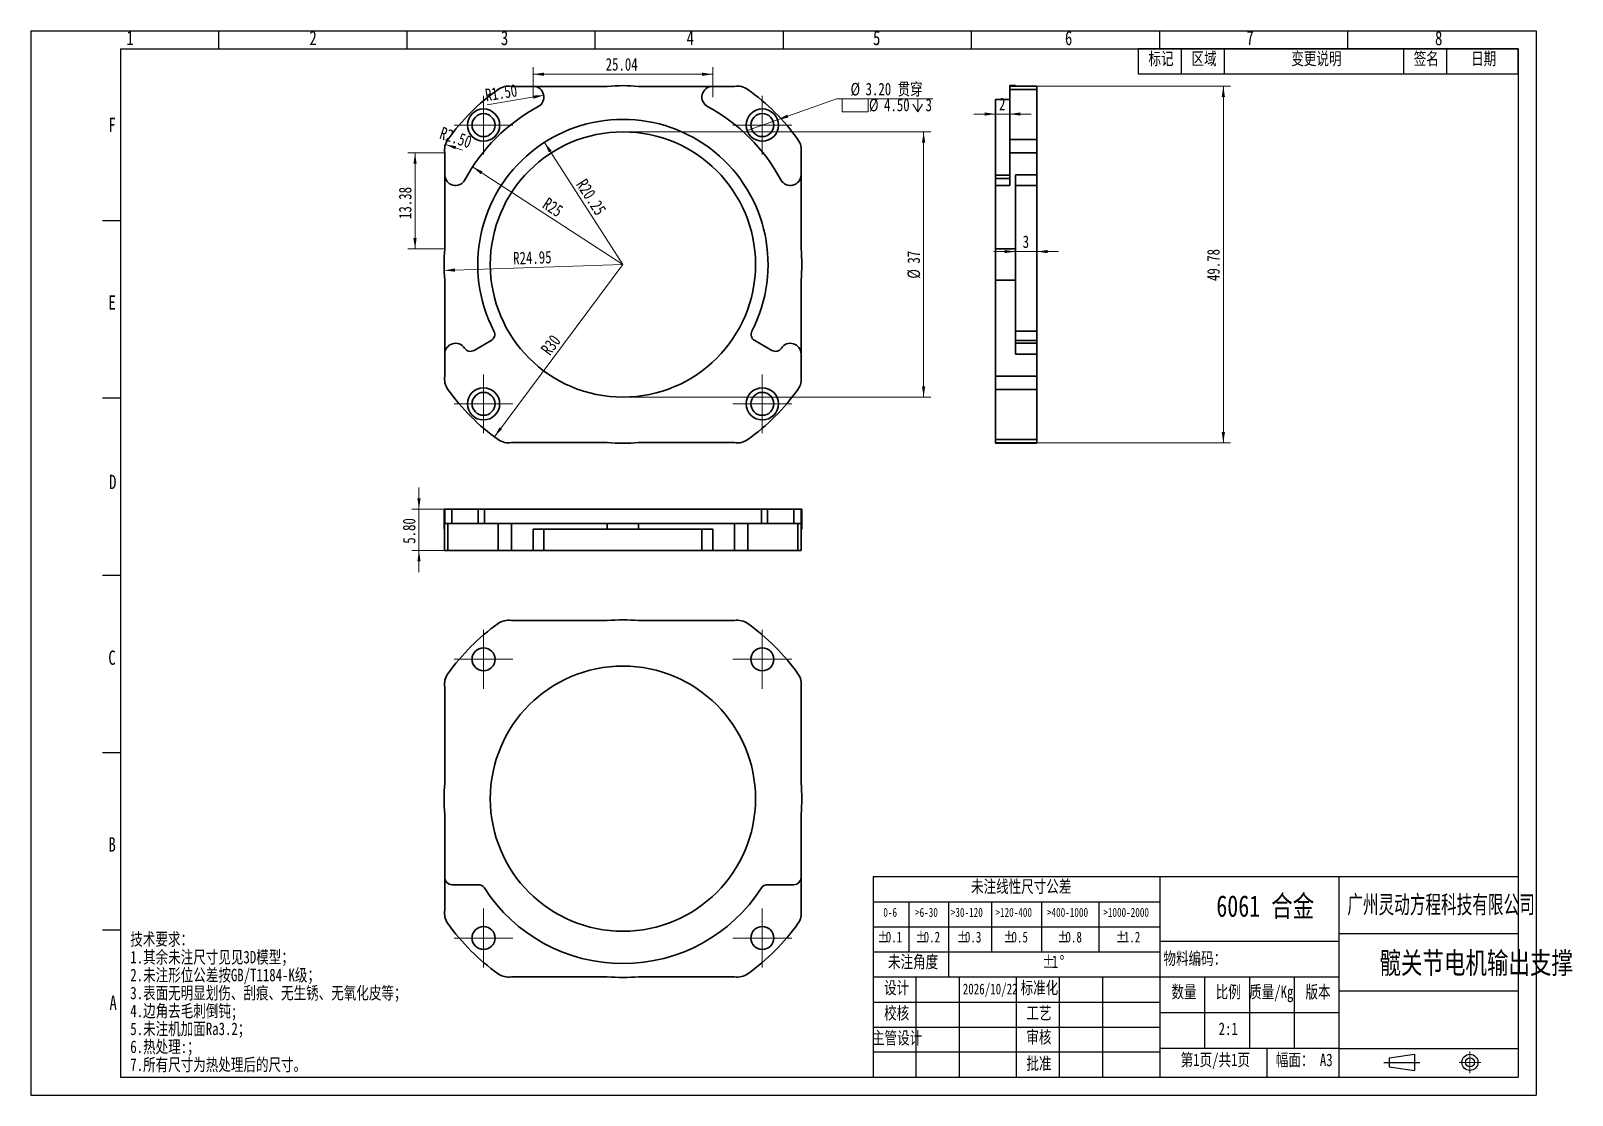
# Model space of a CAD drawing. Header units: millimetres. Extents: x 0 to 430, y 0 to 297.
import ezdxf

# ---------------------------------------------------------------- set-up
doc = ezdxf.new("R2010")
doc.units = ezdxf.units.MM
doc.linetypes.add('SLD-中心线', pattern=[34.29, 30.48, -1.27, 1.27, -1.27])
doc.linetypes.add('SLD-实线', pattern=[0])
for name, color, linetype in [('中心线层', 1, 'SLD-中心线'), ('尺寸线层', 83, 'SLD-实线'), ('文本', 7, 'SLD-实线')]:
    doc.layers.add(name, color=color, linetype=linetype)
doc.layers.add('粗实线层', color=7, linetype='SLD-实线', lineweight=35)
doc.styles.add('SLDTEXTSTYLE0', font='长仿宋体', dxfattribs={"bigfont": 'bigfont'})
doc.styles.add('SLDTEXTSTYLE1', font='长仿宋体')
doc.styles.add('SLDTEXTSTYLE2', font='长仿宋体', dxfattribs={"width": 0.871842, "bigfont": 'bigfont'})
doc.styles.add('SLDTEXTSTYLE3', font='长仿宋体')
doc.dimstyles.new('SLDDIMSTYLE0', dxfattribs={"dimtxt": 3.5, "dimasz": 3, "dimexe": 0, "dimexo": 0.0625, "dimgap": 0.875, "dimtad": 2, "dimlfac": 0.5, "dimrnd": 1e-09, "dimzin": 12, "dimdsep": 46, "dimtxsty": 'SLDTEXTSTYLE3', "dimsah": 1, "dimcen": 0, "dimadec": 0, "dimazin": 3, "dimtfac": 1, "dimtofl": 0, "dimtmove": 0, "dimatfit": 3, "dimfxl": 0, "dimfrac": 2, "dimtolj": 1, "dimtzin": 12, "dimarcsym": 0})
doc.dimstyles.new('SLDDIMSTYLE1', dxfattribs={"dimtxt": 3.5, "dimasz": 3, "dimexe": 0, "dimexo": 0.0625, "dimgap": 0.875, "dimtad": 2, "dimlfac": 0.5, "dimrnd": 1e-09, "dimzin": 4, "dimdsep": 46, "dimtxsty": 'SLDTEXTSTYLE3', "dimsah": 1, "dimcen": 0, "dimadec": 0, "dimazin": 1, "dimtfac": 1, "dimtofl": 0, "dimtmove": 0, "dimatfit": 3, "dimfxl": 0, "dimfrac": 2, "dimtolj": 1, "dimtzin": 12, "dimarcsym": 0})
doc.dimstyles.new('SLDDIMSTYLE2', dxfattribs={"dimtxt": 3.5, "dimasz": 3, "dimexe": 0, "dimexo": 0.0625, "dimgap": 0.875, "dimtad": 2, "dimlfac": 0.5, "dimrnd": 1e-09, "dimzin": 12, "dimdsep": 46, "dimtxsty": 'SLDTEXTSTYLE3', "dimsah": 1, "dimcen": 0.09, "dimadec": 0, "dimazin": 3, "dimtfac": 1, "dimtofl": 0, "dimtmove": 0, "dimatfit": 3, "dimfxl": 0, "dimfrac": 2, "dimtolj": 1, "dimtzin": 12, "dimarcsym": 0})
doc.dimstyles.new('SLDDIMSTYLE3', dxfattribs={"dimtxt": 3.5, "dimasz": 3, "dimexe": 0, "dimexo": 0.0625, "dimgap": 0.875, "dimtad": 0, "dimtih": 1, "dimtoh": 1, "dimlfac": 0.5, "dimrnd": 1e-09, "dimzin": 4, "dimdsep": 46, "dimtxsty": 'SLDTEXTSTYLE3', "dimblk1": 'NONE', "dimsah": 1, "dimcen": 0, "dimadec": 0, "dimazin": 1, "dimtfac": 1, "dimtmove": 0, "dimatfit": 3, "dimldrblk": 'NONE', "dimfxl": 0, "dimfrac": 2, "dimtolj": 1, "dimtzin": 12, "dimarcsym": 0})
doc.dimstyles.new('SLDDIMSTYLE4', dxfattribs={"dimtxt": 3.5, "dimasz": 3, "dimexe": 0, "dimexo": 0.0625, "dimgap": 0.875, "dimtad": 2, "dimlfac": 0.5, "dimrnd": 1e-09, "dimzin": 4, "dimdsep": 46, "dimtxsty": 'SLDTEXTSTYLE3', "dimsah": 1, "dimcen": 0, "dimadec": 0, "dimazin": 1, "dimtfac": 1, "dimtofl": 0, "dimtmove": 0, "dimatfit": 3, "dimfxl": 0, "dimfrac": 2, "dimtolj": 1, "dimtzin": 12, "dimarcsym": 0})
doc.dimstyles.new('SLDDIMSTYLE5', dxfattribs={"dimtxt": 3.5, "dimasz": 3, "dimexe": 0, "dimexo": 0.0625, "dimgap": 0.875, "dimtad": 2, "dimlfac": 0.5, "dimrnd": 1e-09, "dimzin": 12, "dimdsep": 46, "dimtxsty": 'SLDTEXTSTYLE3', "dimsah": 1, "dimcen": 0.09, "dimadec": 0, "dimazin": 3, "dimtfac": 1, "dimtmove": 0, "dimatfit": 0, "dimfxl": 0, "dimfrac": 2, "dimtolj": 1, "dimtzin": 12, "dimarcsym": 0})
doc.dimstyles.new('SLDDIMSTYLE6', dxfattribs={"dimtxt": 3.5, "dimasz": 3, "dimexe": 0, "dimexo": 0.0625, "dimgap": 0.875, "dimtad": 2, "dimlfac": 0.5, "dimrnd": 1e-09, "dimzin": 4, "dimdsep": 46, "dimtxsty": 'SLDTEXTSTYLE3', "dimsah": 1, "dimcen": 0.09, "dimadec": 0, "dimazin": 1, "dimtfac": 1, "dimtmove": 0, "dimatfit": 0, "dimfxl": 0, "dimfrac": 2, "dimtolj": 1, "dimtzin": 12, "dimarcsym": 0})

# ---------------------------------------------------------------- blocks, each defined once
blk = doc.blocks.new('SW_TABLEANNOTATION_0')
at = {"color": 0}
for p, q in [((0, 0), (0, -7)), ((0, 0), (12, 0)), ((0, 0), (0, -7)), ((106, 0), (0, 0)), ((12, 0), (12, -7)), ((12, 0), (24, 0)), ((24, 0), (24, -7)), ((24, 0), (74, 0)), ((74, 0), (74, -7)), ((74, 0), (86, 0)), ((86, 0), (86, -7)), ((86, 0), (106, 0)), ((106, 0), (106, -7)), ((106, -7), (106, 0)), ((0, -7), (12, -7)), ((0, -7), (106, -7)), ((12, -7), (24, -7)), ((24, -7), (74, -7)), ((74, -7), (86, -7)), ((86, -7), (106, -7))]:
    blk.add_line(p, q, dxfattribs=at)
at = {"color": 0, "char_height": 3.5, "attachment_point": 1, "style": 'SLDTEXTSTYLE0'}
for s, insert in [('标记', (2.85, -1.01)), ('区域', (14.85, -1.01)), ('变更说明', (42.7, -1.01)), ('签名', (76.85, -1.01)), ('日期', (92.85, -1.01))]:
    blk.add_mtext(s, dxfattribs=dict(at, insert=insert))
blk = doc.blocks.new('SW_TABLEANNOTATION_1')
at = {"color": 0}
for p, q in [((0, 0), (0, -7)), ((0, 0), (5, 0)), ((5, 0), (10, 0)), ((10, 0), (21, 0)), ((21, 0), (33, 0)), ((33, 0), (47, 0)), ((47, 0), (63, 0)), ((63, 0), (80, 0)), ((80, 0), (80, -7)), ((0, -7), (0, -14)), ((0, -7), (5, -7)), ((5, -7), (10, -7)), ((10, -7), (10, -14)), ((10, -7), (21, -7)), ((21, -7), (21, -14)), ((21, -7), (33, -7)), ((33, -7), (33, -14)), ((33, -7), (47, -7)), ((47, -7), (47, -14)), ((47, -7), (63, -7)), ((63, -7), (63, -14)), ((63, -7), (80, -7)), ((80, -7), (80, -14)), ((0, -14), (0, -21)), ((0, -14), (5, -14)), ((5, -14), (10, -14)), ((10, -14), (10, -21)), ((10, -14), (21, -14)), ((21, -14), (21, -21)), ((21, -14), (33, -14)), ((33, -14), (33, -21)), ((33, -14), (47, -14)), ((47, -14), (47, -21)), ((47, -14), (63, -14)), ((63, -14), (63, -21)), ((63, -14), (80, -14)), ((80, -14), (80, -21)), ((0, -21), (0, -28)), ((0, -21), (5, -21)), ((5, -21), (10, -21)), ((10, -21), (21, -21)), ((21, -21), (21, -28)), ((21, -21), (21, -28)), ((21, -21), (33, -21)), ((33, -21), (47, -21)), ((47, -21), (63, -21)), ((63, -21), (80, -21)), ((80, -21), (80, -28)), ((0, -28), (5, -28)), ((5, -28), (10, -28)), ((10, -28), (21, -28)), ((21, -28), (33, -28)), ((33, -28), (47, -28)), ((47, -28), (63, -28)), ((63, -28), (80, -28))]:
    blk.add_line(p, q, dxfattribs=at)
at = {"color": 0, "attachment_point": 1}
for s, insert, char_height, style in [('未注线性尺寸公差', (27.32, -1.01), 3.5, 'SLDTEXTSTYLE0'), ('0-6', (2.85, -8.73), 2.5, 'SLDTEXTSTYLE3'), ('>6-30', (11.69, -8.73), 2.5, 'SLDTEXTSTYLE3'), ('>30-120', (21.68, -8.73), 2.5, 'SLDTEXTSTYLE3'), ('>120-400', (34.12, -8.73), 2.5, 'SLDTEXTSTYLE3'), ('>400-1000', (48.5, -8.73), 2.5, 'SLDTEXTSTYLE3'), ('>1000-2000', (64.22, -8.73), 2.5, 'SLDTEXTSTYLE3'), ('%%p', (1.25, -15.37), 3, 'SLDTEXTSTYLE3'), ('0.1', (3.52, -15.37), 3, 'SLDTEXTSTYLE3'), ('%%p', (11.84, -15.37), 3, 'SLDTEXTSTYLE3'), ('0.2', (14.1, -15.37), 3, 'SLDTEXTSTYLE3'), ('%%p', (23.34, -15.37), 3, 'SLDTEXTSTYLE3'), ('0.3', (25.61, -15.37), 3, 'SLDTEXTSTYLE3'), ('%%p', (36.34, -15.37), 3, 'SLDTEXTSTYLE3'), ('0.5', (38.6, -15.37), 3, 'SLDTEXTSTYLE3'), ('%%p', (51.4, -15.37), 3, 'SLDTEXTSTYLE3'), ('0.8', (53.66, -15.37), 3, 'SLDTEXTSTYLE3'), ('%%p', (67.69, -15.37), 3, 'SLDTEXTSTYLE3'), ('1.2', (69.96, -15.37), 3, 'SLDTEXTSTYLE3'), ('未注角度', (4.16, -22.01), 3.5, 'SLDTEXTSTYLE0'), ('%%p', (47.19, -22.01), 3.5, 'SLDTEXTSTYLE3'), ('1', (49.84, -22.01), 3.5, 'SLDTEXTSTYLE3'), ('%%d', (52.04, -22.01), 3.5, 'SLDTEXTSTYLE3')]:
    blk.add_mtext(s, dxfattribs=dict(at, insert=insert, char_height=char_height, style=style))
blk = doc.blocks.new('_D')
at = {"layer": '尺寸线层', "linetype": 'SLD-实线', "lineweight": 18}
blk.add_line((123.27, 259.03), (165.2, 231.8), dxfattribs=at)
blk.add_solid([(123.27, 259.03), (125.54, 257.02), (126.03, 257.77)], dxfattribs=at)
at = {"layer": '尺寸线层', "linetype": 'SLD-实线', "lineweight": 18, "insert": (144.36, 250.7), "char_height": 3.5, "attachment_point": 1, "rotation": 327.0003, "style": 'SLDTEXTSTYLE3'}
blk.add_mtext('R25', dxfattribs=at)
blk = doc.blocks.new('_D_1')
at = {"layer": '尺寸线层', "linetype": 'SLD-实线', "lineweight": 18}
blk.add_line((129.34, 183.7), (165.2, 231.8), dxfattribs=at)
blk.add_solid([(129.34, 183.7), (131.49, 185.83), (130.77, 186.37)], dxfattribs=at)
at = {"layer": '尺寸线层', "linetype": 'SLD-实线', "lineweight": 18, "insert": (142.04, 208.26), "char_height": 3.5, "attachment_point": 1, "rotation": 53.2908, "style": 'SLDTEXTSTYLE3'}
blk.add_mtext('R30', dxfattribs=at)
blk = doc.blocks.new('_D_2')
at = {"layer": '尺寸线层', "linetype": 'SLD-实线', "lineweight": 18}
blk.add_line((115.68, 265.31), (120.43, 263.74), dxfattribs=at)
blk.add_solid([(115.68, 265.31), (118.39, 263.94), (118.67, 264.79)], dxfattribs=at)
at = {"layer": '尺寸线层', "linetype": 'SLD-实线', "lineweight": 18, "insert": (114.89, 270.32), "char_height": 3.5, "attachment_point": 1, "rotation": 341.7036, "style": 'SLDTEXTSTYLE3'}
blk.add_mtext('R2.50', dxfattribs=at)
blk = doc.blocks.new('_D_3')
at = {"layer": '尺寸线层', "linetype": 'SLD-实线', "lineweight": 18}
for p, q in [((115.49, 262.92), (105.2, 262.92)), ((107.2, 262.92), (107.2, 236.16)), ((115.49, 236.16), (105.2, 236.16))]:
    blk.add_line(p, q, dxfattribs=at)
for points in [[(107.2, 262.92), (106.75, 259.92), (107.65, 259.92)], [(107.2, 236.16), (107.65, 239.16), (106.75, 239.16)]]:
    blk.add_solid(points, dxfattribs=at)
at = {"layer": '尺寸线层', "linetype": 'SLD-实线', "lineweight": 18, "insert": (102.69, 244.49), "char_height": 3.5, "attachment_point": 1, "rotation": 90, "style": 'SLDTEXTSTYLE3'}
blk.add_mtext('13.38', dxfattribs=at)
blk = doc.blocks.new('_D_4')
at = {"layer": '尺寸线层', "linetype": 'SLD-实线', "lineweight": 18}
blk.add_line((115.33, 230.14), (165.2, 231.8), dxfattribs=at)
blk.add_solid([(115.33, 230.14), (118.34, 229.79), (118.31, 230.69)], dxfattribs=at)
at = {"layer": '尺寸线层', "linetype": 'SLD-实线', "lineweight": 18, "insert": (134.52, 235.28), "char_height": 3.5, "attachment_point": 1, "rotation": 1.9077, "style": 'SLDTEXTSTYLE3'}
blk.add_mtext('R24.95', dxfattribs=at)
blk = doc.blocks.new('SW_SYMBOL_HOLE_SPOT')
at = {"layer": '尺寸线层', "color": 0, "linetype": 'SLD-实线', "lineweight": 18}
for p, q in [((0, 875), (0, 75)), ((0, 75), (1600, 75)), ((1600, 75), (1600, 875))]:
    blk.add_line(p, q, dxfattribs=at)
blk = doc.blocks.new('SW_SYMBOL_HOLE_DEPTH')
at = {"layer": '尺寸线层', "color": 0, "linetype": 'SLD-实线', "lineweight": 18}
for p, q in [((0, 875), (800, 875)), ((100, 555), (400, 75)), ((400, 875), (400, 75)), ((700, 555), (400, 75))]:
    blk.add_line(p, q, dxfattribs=at)
blk = doc.blocks.new('_D_5')
at = {"layer": '尺寸线层', "linetype": 'SLD-实线', "lineweight": 18}
for p, q in [((208.34, 272.19), (224.78, 277.99)), ((224.78, 277.99), (251.63, 277.99)), ((199.85, 269.19), (208.34, 272.19))]:
    blk.add_line(p, q, dxfattribs=at)
blk.add_solid([(208.34, 272.19), (211.32, 272.76), (211.02, 273.61)], dxfattribs=at)
at = {"layer": '尺寸线层', "linetype": 'SLD-实线', "lineweight": 18, "xscale": 0.004511737089201878, "yscale": 0.004511737089201878, "zscale": 0.004511737089201878}
for name, p in [('SW_SYMBOL_HOLE_SPOT', (226.37, 274.03)), ('SW_SYMBOL_HOLE_DEPTH', (245.67, 274.03))]:
    blk.add_blockref(name, p, dxfattribs=at)
at = {"layer": '尺寸线层', "linetype": 'SLD-实线', "lineweight": 18, "char_height": 3.5, "attachment_point": 1}
for s, insert, style in [('%%c', (228.72, 282.47), 'SLDTEXTSTYLE3'), ('3.20 贯穿', (232.91, 282.5), 'SLDTEXTSTYLE0'), ('%%c', (233.87, 278.04), 'SLDTEXTSTYLE3'), ('4.50', (238.06, 278.06), 'SLDTEXTSTYLE3'), ('3', (249.64, 278.06), 'SLDTEXTSTYLE3')]:
    blk.add_mtext(s, dxfattribs=dict(at, insert=insert, style=style))
blk = doc.blocks.new('_None')
blk = doc.blocks.new('_D_6')
at = {"layer": '尺寸线层', "linetype": 'SLD-实线', "lineweight": 18}
blk.add_line((143.12, 279), (127.28, 276.31), dxfattribs=at)
blk.add_solid([(143.12, 279), (140.09, 278.94), (140.24, 278.05)], dxfattribs=at)
at = {"layer": '尺寸线层', "linetype": 'SLD-实线', "lineweight": 18, "insert": (126.54, 280.76), "char_height": 3.5, "attachment_point": 1, "rotation": 9.3764, "style": 'SLDTEXTSTYLE3'}
blk.add_mtext('R1.50', dxfattribs=at)
blk = doc.blocks.new('_D_7')
at = {"layer": '尺寸线层', "linetype": 'SLD-实线', "lineweight": 18}
for p, q in [((140.16, 278.51), (140.16, 286.88)), ((190.25, 284.88), (140.16, 284.88)), ((190.25, 278.51), (190.25, 286.88))]:
    blk.add_line(p, q, dxfattribs=at)
for points in [[(140.16, 284.88), (143.16, 284.43), (143.16, 285.33)], [(190.25, 284.88), (187.25, 285.33), (187.25, 284.43)]]:
    blk.add_solid(points, dxfattribs=at)
at = {"layer": '尺寸线层', "linetype": 'SLD-实线', "lineweight": 18, "insert": (160.39, 289.4), "char_height": 3.5, "attachment_point": 1, "style": 'SLDTEXTSTYLE3'}
blk.add_mtext('25.04', dxfattribs=at)
blk = doc.blocks.new('_D_8')
at = {"layer": '尺寸线层', "linetype": 'SLD-实线', "lineweight": 18}
blk.add_line((143.3, 265.86), (165.2, 231.8), dxfattribs=at)
blk.add_solid([(143.3, 265.86), (144.54, 263.09), (145.3, 263.58)], dxfattribs=at)
at = {"layer": '尺寸线层', "linetype": 'SLD-实线', "lineweight": 18, "insert": (154.95, 256.06), "char_height": 3.5, "attachment_point": 1, "rotation": 302.7481, "style": 'SLDTEXTSTYLE3'}
blk.add_mtext('R20.25', dxfattribs=at)
blk = doc.blocks.new('_D_9')
at = {"layer": '尺寸线层', "linetype": 'SLD-实线', "lineweight": 18}
for p, q in [((165.2, 268.8), (251.1, 268.8)), ((249.1, 268.8), (249.1, 194.8)), ((165.2, 194.8), (251.1, 194.8))]:
    blk.add_line(p, q, dxfattribs=at)
for points in [[(249.1, 268.8), (248.65, 265.8), (249.55, 265.8)], [(249.1, 194.8), (249.55, 197.8), (248.65, 197.8)]]:
    blk.add_solid(points, dxfattribs=at)
at = {"layer": '尺寸线层', "linetype": 'SLD-实线', "lineweight": 18, "char_height": 3.5, "attachment_point": 1, "rotation": 90, "style": 'SLDTEXTSTYLE3'}
for s, insert in [('37', (244.57, 232.04)), ('%%c', (244.59, 227.85))]:
    blk.add_mtext(s, dxfattribs=dict(at, insert=insert))
blk = doc.blocks.new('SW_CENTERMARKSYMBOL_0')
at = {"layer": '中心线层', "color": 0, "linetype": 'SLD-中心线', "lineweight": 18}
for p, q in [((0, 5), (0, 8.2)), ((0, 0), (0, 5)), ((-5, 0), (-8.2, 0)), ((0, 0), (-5, 0)), ((0, 0), (0, -5)), ((0, 0), (5, 0)), ((5, 0), (8.2, 0)), ((0, -5), (0, -8.2))]:
    blk.add_line(p, q, dxfattribs=at)
blk = doc.blocks.new('SW_CENTERMARKSYMBOL_1')
at = {"layer": '中心线层', "color": 0, "linetype": 'SLD-中心线', "lineweight": 18}
for p, q in [((0, 5), (0, 8.2)), ((0, 0), (0, 5)), ((-5, 0), (-8.2, 0)), ((0, 0), (-5, 0)), ((0, 0), (0, -5)), ((0, 0), (5, 0)), ((5, 0), (8.2, 0)), ((0, -5), (0, -8.2))]:
    blk.add_line(p, q, dxfattribs=at)
blk = doc.blocks.new('SW_CENTERMARKSYMBOL_2')
at = {"layer": '中心线层', "color": 0, "linetype": 'SLD-中心线', "lineweight": 18}
for p, q in [((0, 5), (0, 8.2)), ((0, 0), (0, 5)), ((-5, 0), (-8.2, 0)), ((0, 0), (-5, 0)), ((0, 0), (0, -5)), ((0, 0), (5, 0)), ((5, 0), (8.2, 0)), ((0, -5), (0, -8.2))]:
    blk.add_line(p, q, dxfattribs=at)
blk = doc.blocks.new('SW_CENTERMARKSYMBOL_3')
at = {"layer": '中心线层', "color": 0, "linetype": 'SLD-中心线', "lineweight": 18}
for p, q in [((0, 5), (0, 8.2)), ((0, 0), (0, 5)), ((-5, 0), (-8.2, 0)), ((0, 0), (-5, 0)), ((0, 0), (0, -5)), ((0, 0), (5, 0)), ((5, 0), (8.2, 0)), ((0, -5), (0, -8.2))]:
    blk.add_line(p, q, dxfattribs=at)
blk = doc.blocks.new('_D_10')
at = {"layer": '尺寸线层', "linetype": 'SLD-实线', "lineweight": 18}
for p, q in [((274.73, 235.4), (268.73, 235.4)), ((274.73, 235.4), (280.73, 235.4)), ((280.73, 235.4), (286.73, 235.4))]:
    blk.add_line(p, q, dxfattribs=at)
for points in [[(274.73, 235.4), (271.73, 235.85), (271.73, 234.95)], [(280.73, 235.4), (283.73, 234.95), (283.73, 235.85)]]:
    blk.add_solid(points, dxfattribs=at)
at = {"layer": '尺寸线层', "linetype": 'SLD-实线', "lineweight": 18, "insert": (276.73, 239.91), "char_height": 3.5, "attachment_point": 1, "style": 'SLDTEXTSTYLE3'}
blk.add_mtext('3', dxfattribs=at)
blk = doc.blocks.new('_D_11')
at = {"layer": '尺寸线层', "linetype": 'SLD-实线', "lineweight": 18}
for p, q in [((269.13, 268.8), (269.13, 275.78)), ((269.13, 273.78), (263.13, 273.78)), ((269.13, 273.78), (273.13, 273.78)), ((273.13, 273.78), (279.13, 273.78))]:
    blk.add_line(p, q, dxfattribs=at)
for points in [[(269.13, 273.78), (266.13, 274.23), (266.13, 273.33)], [(273.13, 273.78), (276.13, 273.33), (276.13, 274.23)]]:
    blk.add_solid(points, dxfattribs=at)
at = {"layer": '尺寸线层', "linetype": 'SLD-实线', "lineweight": 18, "insert": (270.12, 278.3), "char_height": 3.5, "attachment_point": 1, "style": 'SLDTEXTSTYLE3'}
blk.add_mtext('2', dxfattribs=at)
blk = doc.blocks.new('_D_12')
at = {"layer": '尺寸线层', "linetype": 'SLD-实线', "lineweight": 18}
for p, q in [((280.73, 281.57), (334.73, 281.57)), ((332.73, 281.57), (332.73, 182.02)), ((280.73, 182.02), (334.73, 182.02))]:
    blk.add_line(p, q, dxfattribs=at)
for points in [[(332.73, 281.57), (332.28, 278.57), (333.18, 278.57)], [(332.73, 182.02), (333.18, 185.02), (332.28, 185.02)]]:
    blk.add_solid(points, dxfattribs=at)
at = {"layer": '尺寸线层', "linetype": 'SLD-实线', "lineweight": 18, "insert": (328.21, 227.19), "char_height": 3.5, "attachment_point": 1, "rotation": 90, "style": 'SLDTEXTSTYLE3'}
blk.add_mtext('49.78', dxfattribs=at)
blk = doc.blocks.new('_D_13')
at = {"layer": '尺寸线层', "linetype": 'SLD-实线', "lineweight": 18}
for p, q in [((108.3, 163.55), (108.3, 169.55)), ((128.2, 163.55), (106.3, 163.55)), ((108.3, 163.55), (108.3, 151.95)), ((115.43, 151.95), (106.3, 151.95)), ((108.3, 151.95), (108.3, 145.95))]:
    blk.add_line(p, q, dxfattribs=at)
for points in [[(108.3, 163.55), (108.75, 166.55), (107.85, 166.55)], [(108.3, 151.95), (107.85, 148.95), (108.75, 148.95)]]:
    blk.add_solid(points, dxfattribs=at)
at = {"layer": '尺寸线层', "linetype": 'SLD-实线', "lineweight": 18, "insert": (103.79, 153.87), "char_height": 3.5, "attachment_point": 1, "rotation": 90, "style": 'SLDTEXTSTYLE3'}
blk.add_mtext('5.80', dxfattribs=at)
blk = doc.blocks.new('SW_CENTERMARKSYMBOL_4')
at = {"layer": '中心线层', "color": 0, "linetype": 'SLD-中心线', "lineweight": 18}
for p, q in [((0, 5), (0, 8.2)), ((0, 0), (0, 5)), ((-5, 0), (-8.2, 0)), ((0, 0), (-5, 0)), ((0, 0), (0, -5)), ((0, 0), (5, 0)), ((5, 0), (8.2, 0)), ((0, -5), (0, -8.2))]:
    blk.add_line(p, q, dxfattribs=at)
blk = doc.blocks.new('SW_CENTERMARKSYMBOL_5')
at = {"layer": '中心线层', "color": 0, "linetype": 'SLD-中心线', "lineweight": 18}
for p, q in [((0, 5), (0, 8.2)), ((0, 0), (0, 5)), ((-5, 0), (-8.2, 0)), ((0, 0), (-5, 0)), ((0, 0), (0, -5)), ((0, 0), (5, 0)), ((5, 0), (8.2, 0)), ((0, -5), (0, -8.2))]:
    blk.add_line(p, q, dxfattribs=at)
blk = doc.blocks.new('SW_CENTERMARKSYMBOL_6')
at = {"layer": '中心线层', "color": 0, "linetype": 'SLD-中心线', "lineweight": 18}
for p, q in [((0, 5), (0, 8.2)), ((0, 0), (0, 5)), ((-5, 0), (-8.2, 0)), ((0, 0), (-5, 0)), ((0, 0), (0, -5)), ((0, 0), (5, 0)), ((5, 0), (8.2, 0)), ((0, -5), (0, -8.2))]:
    blk.add_line(p, q, dxfattribs=at)
blk = doc.blocks.new('SW_CENTERMARKSYMBOL_7')
at = {"layer": '中心线层', "color": 0, "linetype": 'SLD-中心线', "lineweight": 18}
for p, q in [((0, 5), (0, 8.2)), ((0, 0), (0, 5)), ((-5, 0), (-8.2, 0)), ((0, 0), (-5, 0)), ((0, 0), (0, -5)), ((0, 0), (5, 0)), ((5, 0), (8.2, 0)), ((0, -5), (0, -8.2))]:
    blk.add_line(p, q, dxfattribs=at)

msp = doc.modelspace()

# ---------------------------------------------------------------- linework, layer by layer
for p, q in [((0, 297), (420, 297)), ((0, 297), (0, 0)), ((52.5, 292), (52.5, 297)), ((105, 292), (105, 297)), ((157.5, 292), (157.5, 297)), ((210, 292), (210, 297)), ((262.5, 292), (262.5, 297)), ((315, 292), (315, 297)), ((367.5, 292), (367.5, 297)), ((420, 297), (420, 0)), ((25, 292), (25, 5)), ((25, 292), (415, 292)), ((415, 292), (415, 5)), ((25, 244), (20, 244)), ((25, 194.5), (20, 194.5)), ((25, 145), (20, 145)), ((25, 95.5), (20, 95.5)), ((235, 61), (415, 61)), ((235, 61), (235, 5)), ((315, 61), (315, 5)), ((365, 61), (365, 5)), ((25, 46), (20, 46)), ((415, 45), (365, 45)), ((315, 43), (365, 43)), ((235, 33), (315, 33)), ((247, 5), (247, 33)), ((259, 33), (259, 5)), ((275, 5), (275, 33)), ((287, 5), (287, 33)), ((299, 33), (299, 5)), ((315, 33), (365, 33)), ((327.5, 33), (327.5, 13)), ((340, 33), (340, 13)), ((352.5, 33), (352.5, 13)), ((235, 26), (315, 26)), ((415, 29), (365, 29)), ((365, 23), (315, 23)), ((235, 19), (315, 19)), ((365, 13), (315, 13)), ((345, 5), (345, 13)), ((365, 13), (415, 13)), ((315, 12), (235, 12)), ((377.543, 9.15), (387.543, 9.15)), ((379.043, 10.4), (386.043, 11.4)), ((379.043, 10.4), (379.043, 7.9)), ((386.043, 11.4), (386.043, 6.9)), ((25, 5), (415, 5)), ((379.043, 7.9), (386.043, 6.9)), ((0, 0), (420, 0))]:
    msp.add_line(p, q)
for radius in [2.25, 1.25]:
    msp.add_circle((401.532, 9.15), radius)
at = {"layer": '中心线层', "linetype": 'SLD-中心线', "lineweight": 18}
for p, q in [((398.532, 9.15), (404.532, 9.15)), ((401.532, 12.15), (401.532, 6.15))]:
    msp.add_line(p, q, dxfattribs=at)
at = {"layer": '粗实线层', "linetype": 'SLD-实线', "lineweight": 35}
for p, q in [((134.081, 281.507), (140.159, 281.507)), ((160.846, 281.507), (140.159, 281.507)), ((190.248, 281.507), (169.561, 281.507)), ((190.248, 281.507), (196.326, 281.507)), ((274.726, 281.698), (273.126, 281.698)), ((273.126, 281.698), (273.126, 281.574)), ((280.726, 281.574), (273.126, 281.574)), ((273.126, 281.574), (273.126, 280.645)), ((273.126, 280.645), (280.726, 280.645)), ((273.126, 280.645), (273.126, 266.64)), ((274.726, 281.698), (274.726, 281.574)), ((280.726, 281.574), (280.726, 280.645)), ((280.726, 280.645), (280.726, 266.64)), ((273.126, 277.798), (269.126, 277.798)), ((269.126, 277.798), (269.126, 256.715)), ((273.126, 266.64), (273.126, 262.921)), ((273.126, 266.64), (280.726, 266.64)), ((280.726, 266.64), (280.726, 262.921)), ((115.494, 256.843), (115.494, 262.921)), ((214.913, 262.921), (214.913, 256.843)), ((273.126, 262.921), (280.726, 262.921)), ((273.126, 253.798), (273.126, 262.921)), ((280.726, 256.843), (280.726, 262.921)), ((115.494, 256.843), (115.494, 236.156)), ((214.913, 236.156), (214.913, 256.843)), ((269.126, 256.715), (273.126, 256.715)), ((269.126, 255.798), (269.126, 256.715)), ((269.126, 255.798), (273.126, 255.798)), ((269.126, 253.798), (269.126, 255.798)), ((273.126, 253.798), (269.126, 253.798)), ((269.126, 236.156), (269.126, 253.798)), ((274.726, 256.843), (280.726, 256.843)), ((274.726, 256.843), (274.726, 236.156)), ((274.726, 253.843), (280.726, 253.843)), ((280.726, 256.843), (280.726, 253.843)), ((280.726, 253.843), (280.726, 213.221)), ((269.126, 236.156), (269.126, 227.44)), ((269.126, 236.156), (274.726, 236.156)), ((274.726, 236.156), (274.726, 227.44)), ((115.494, 227.44), (115.494, 206.801)), ((214.913, 206.801), (214.913, 227.44)), ((269.126, 227.44), (274.726, 227.44)), ((269.126, 200.675), (269.126, 227.44)), ((274.726, 227.44), (274.726, 206.801)), ((274.726, 213.221), (280.726, 213.221)), ((280.726, 213.221), (280.726, 210.571)), ((115.494, 200.675), (115.494, 206.801)), ((128.438, 210.571), (123.67, 207.819)), ((201.969, 210.571), (206.737, 207.819)), ((214.913, 206.801), (214.913, 200.675)), ((280.726, 210.571), (274.726, 210.571)), ((280.726, 209.801), (274.726, 209.801)), ((280.726, 206.801), (274.726, 206.801)), ((280.726, 210.571), (280.726, 209.801)), ((280.726, 209.801), (280.726, 206.801)), ((280.726, 200.675), (280.726, 206.801)), ((269.126, 200.675), (280.726, 200.675)), ((269.126, 200.675), (269.126, 196.956)), ((280.726, 200.675), (280.726, 196.956)), ((269.126, 196.956), (280.726, 196.956)), ((269.126, 196.956), (269.126, 182.951)), ((280.726, 196.956), (280.726, 182.951)), ((160.846, 182.089), (134.081, 182.089)), ((196.326, 182.089), (169.561, 182.089)), ((269.126, 182.951), (280.726, 182.951)), ((269.126, 182.951), (269.126, 182.022)), ((269.126, 182.022), (280.726, 182.022)), ((269.126, 182.022), (269.126, 181.898)), ((269.126, 181.898), (280.726, 181.898)), ((280.726, 182.951), (280.726, 182.022)), ((280.726, 182.022), (280.726, 181.898)), ((115.303, 163.553), (115.303, 157.953)), ((115.494, 163.553), (115.303, 163.553)), ((115.494, 159.553), (115.494, 163.553)), ((115.494, 163.553), (117.494, 163.553)), ((117.494, 163.553), (117.494, 159.553)), ((124.855, 163.553), (117.494, 163.553)), ((124.855, 159.553), (124.855, 163.553)), ((124.855, 163.553), (126.536, 163.553)), ((126.536, 163.553), (126.536, 159.553)), ((203.871, 163.553), (126.536, 163.553)), ((203.871, 159.553), (203.871, 163.553)), ((203.871, 163.553), (205.552, 163.553)), ((205.552, 163.553), (205.552, 159.553)), ((212.913, 163.553), (205.552, 163.553)), ((212.913, 159.553), (212.913, 163.553)), ((212.913, 163.553), (214.913, 163.553)), ((214.913, 163.553), (214.913, 159.553)), ((215.103, 163.553), (214.913, 163.553)), ((215.103, 157.953), (215.103, 163.553)), ((115.427, 159.553), (115.427, 151.953)), ((116.357, 159.553), (115.427, 159.553)), ((116.357, 159.553), (116.357, 151.953)), ((130.361, 159.553), (116.357, 159.553)), ((130.361, 159.553), (130.361, 151.953)), ((134.081, 159.553), (130.361, 159.553)), ((134.081, 159.553), (134.081, 151.953)), ((134.081, 159.553), (160.846, 159.553)), ((160.846, 159.553), (160.846, 157.953)), ((169.561, 159.553), (160.846, 159.553)), ((169.561, 159.553), (169.561, 157.953)), ((169.561, 159.553), (196.326, 159.553)), ((196.326, 159.553), (196.326, 151.953)), ((200.046, 159.553), (196.326, 159.553)), ((200.046, 159.553), (200.046, 151.953)), ((214.05, 159.553), (200.046, 159.553)), ((214.05, 159.553), (214.05, 151.953)), ((214.98, 159.553), (214.05, 159.553)), ((214.98, 151.953), (214.98, 159.553)), ((115.427, 157.953), (115.303, 157.953)), ((140.159, 151.953), (140.159, 157.953)), ((160.846, 157.953), (140.159, 157.953)), ((143.159, 151.953), (143.159, 157.953)), ((169.561, 157.953), (160.846, 157.953)), ((190.248, 157.953), (169.561, 157.953)), ((187.248, 157.953), (187.248, 151.953)), ((190.248, 157.953), (190.248, 151.953)), ((215.103, 157.953), (214.98, 157.953)), ((116.357, 151.953), (115.427, 151.953)), ((130.361, 151.953), (116.357, 151.953)), ((134.081, 151.953), (130.361, 151.953)), ((134.081, 151.953), (140.159, 151.953)), ((143.159, 151.953), (140.159, 151.953)), ((187.248, 151.953), (143.159, 151.953)), ((190.248, 151.953), (187.248, 151.953)), ((190.248, 151.953), (196.326, 151.953)), ((200.046, 151.953), (196.326, 151.953)), ((214.05, 151.953), (200.046, 151.953)), ((214.98, 151.953), (214.05, 151.953)), ((160.846, 132.447), (134.081, 132.447)), ((196.326, 132.447), (169.561, 132.447)), ((115.494, 113.86), (115.494, 87.095)), ((214.913, 87.095), (214.913, 113.86)), ((115.494, 78.38), (115.494, 60.737)), ((214.913, 60.737), (214.913, 78.38)), ((115.494, 60.737), (115.494, 51.615)), ((214.913, 51.615), (214.913, 60.737)), ((124.855, 58.737), (117.494, 58.737)), ((212.913, 58.737), (205.552, 58.737)), ((134.081, 33.028), (160.846, 33.028)), ((169.561, 33.028), (196.326, 33.028))]:
    msp.add_line(p, q, dxfattribs=at)
for centre, radius in [((126.313, 270.689), 4.5), ((126.313, 270.689), 3.2), ((204.094, 270.689), 4.5), ((204.094, 270.689), 3.2), ((165.203, 231.798), 37), ((126.313, 192.907), 4.5), ((126.313, 192.907), 3.2), ((204.094, 192.907), 4.5), ((204.094, 192.907), 3.2), ((126.313, 121.628), 3.2), ((204.094, 121.628), 3.2), ((165.203, 82.737), 37), ((126.313, 43.847), 3.2), ((204.094, 43.847), 3.2)]:
    msp.add_circle(centre, radius, dxfattribs=at)
for centre, radius, start, end in [((165.203, 231.798), 60, 125.5, 144.5), ((133.265, 276.574), 5, 80.60896, 125.5), ((140.159, 278.507), 3, 298.19941, 90), ((165.203, 231.798), 49.9, 84.98982, 95.01018), ((190.248, 278.507), 3, 90, 241.80059), ((197.142, 276.574), 5, 54.5, 99.39104), ((165.203, 231.798), 60, 35.5, 54.5), ((165.203, 231.798), 50, 118.19941, 151.80059), ((165.203, 231.798), 50, 28.19941, 61.80059), ((165.203, 231.798), 40.5, 332.69727, 207.30273), ((120.427, 263.737), 5, 144.5, 189.39104), ((209.98, 263.737), 5, 350.60896, 35.5), ((118.494, 256.843), 3, 180, 331.80059), ((211.913, 256.843), 3, 208.19941, 0), ((165.203, 231.798), 49.9, 174.98982, 185.01018), ((165.203, 231.798), 49.9, 354.98982, 5.01018), ((127.438, 212.304), 2, 300, 27.30273), ((202.969, 212.304), 2, 152.69727, 240), ((118.494, 206.801), 3, 33.35869, 180), ((122.67, 209.551), 2, 213.35869, 300), ((207.737, 209.551), 2, 240, 326.64131), ((211.913, 206.801), 3, 0, 146.64131), ((120.427, 199.859), 5, 170.60896, 215.5), ((209.98, 199.859), 5, 324.5, 9.39104), ((165.203, 231.798), 60, 215.5, 234.5), ((165.203, 231.798), 60, 305.5, 324.5), ((133.265, 187.022), 5, 234.5, 279.39104), ((165.203, 231.798), 49.9, 264.98982, 275.01018), ((197.142, 187.022), 5, 260.60896, 305.5), ((165.203, 82.737), 60, 125.5, 144.5), ((133.265, 127.514), 5, 80.60896, 125.5), ((165.203, 82.737), 49.9, 84.98982, 95.01018), ((197.142, 127.514), 5, 54.5, 99.39104), ((165.203, 82.737), 60, 35.5, 54.5), ((120.427, 114.676), 5, 144.5, 189.39104), ((209.98, 114.676), 5, 350.60896, 35.5), ((165.203, 82.737), 49.9, 174.98982, 185.01018), ((165.203, 82.737), 49.9, 354.98982, 5.01018), ((117.494, 60.737), 2, 180, 270), ((212.913, 60.737), 2, 270, 0), ((124.855, 56.737), 2, 32.79717, 90), ((165.203, 82.737), 46, 212.79717, 327.20283), ((205.552, 56.737), 2, 90, 147.20283), ((120.427, 50.799), 5, 170.60896, 215.5), ((209.98, 50.799), 5, 324.5, 9.39104), ((165.203, 82.737), 60, 215.5, 234.5), ((165.203, 82.737), 60, 305.5, 324.5), ((133.265, 37.961), 5, 234.5, 279.39104), ((165.203, 82.737), 49.9, 264.98982, 275.01018), ((197.142, 37.961), 5, 260.60896, 305.5)]:
    msp.add_arc(centre, radius, start, end, dxfattribs=at)

# ---------------------------------------------------------------- block references
for name, p in [('SW_TABLEANNOTATION_0', (309, 292)), ('SW_TABLEANNOTATION_1', (235.011, 60.991))]:
    msp.add_blockref(name, p)
at = {"layer": '中心线层', "linetype": 'SLD-中心线', "lineweight": 18}
for name, p in [('SW_CENTERMARKSYMBOL_0', (126.313, 270.689)), ('SW_CENTERMARKSYMBOL_1', (204.094, 270.689)), ('SW_CENTERMARKSYMBOL_2', (126.313, 192.907)), ('SW_CENTERMARKSYMBOL_3', (204.094, 192.907)), ('SW_CENTERMARKSYMBOL_6', (126.313, 121.628)), ('SW_CENTERMARKSYMBOL_7', (204.094, 121.628)), ('SW_CENTERMARKSYMBOL_4', (126.313, 43.847)), ('SW_CENTERMARKSYMBOL_5', (204.094, 43.847))]:
    msp.add_blockref(name, p, dxfattribs=at)

# ---------------------------------------------------------------- texts
at = {"layer": '文本', "linetype": 'SLD-实线', "lineweight": 18}
for s, insert, char_height, attachment_point, style in [('1', (26.703, 297.001), 4, 1, 'SLDTEXTSTYLE1'), ('2', (77.733, 297.001), 4, 1, 'SLDTEXTSTYLE1'), ('3', (131.163, 297.001), 4, 1, 'SLDTEXTSTYLE1'), ('4', (182.99, 297.001), 4, 1, 'SLDTEXTSTYLE1'), ('5', (234.993, 297.001), 4, 1, 'SLDTEXTSTYLE1'), ('6', (288.543, 297.001), 4, 1, 'SLDTEXTSTYLE1'), ('7', (339.164, 297.001), 4, 1, 'SLDTEXTSTYLE1'), ('8', (391.796, 296.966), 4, 1, 'SLDTEXTSTYLE1'), ('F', (21.664, 272.781), 4, 1, 'SLDTEXTSTYLE1'), ('E', (21.664, 223.188), 4, 1, 'SLDTEXTSTYLE1'), ('D', (21.842, 173.119), 4, 1, 'SLDTEXTSTYLE1'), ('C', (21.62, 124.079), 4, 1, 'SLDTEXTSTYLE1'), ('B', (21.664, 71.969), 4, 1, 'SLDTEXTSTYLE1'), ('6061 合金', (344.427, 55.785), 6, 2, 'SLDTEXTSTYLE0'), ('广州灵动方程科技有限公司', (367.32, 55.723), 5, 1, 'SLDTEXTSTYLE2'), ('技术要求：', (27.747, 45.276), 3.5, 1, 'SLDTEXTSTYLE0'), ('1.其余未注尺寸见见3D模型；', (27.747, 40.276), 3.5, 1, 'SLDTEXTSTYLE0'), ('物料编码：', (316.024, 39.886), 3.5, 1, 'SLDTEXTSTYLE0'), ('髋关节电机输出支撑', (403.282, 39.906), 6, 2, 'SLDTEXTSTYLE0'), ('2.未注形位公差按GB/T1184-K级；', (27.747, 35.276), 3.5, 1, 'SLDTEXTSTYLE0'), ('3.表面无明显划伤、刮痕、无生锈、无氧化皮等；', (27.747, 30.276), 3.5, 1, 'SLDTEXTSTYLE0'), ('设计', (238.07, 31.74), 3.5, 1, 'SLDTEXTSTYLE0'), ('2026/10/22', (260.026, 31.138), 3, 1, 'SLDTEXTSTYLE3'), ('标准化', (276.164, 31.74), 3.5, 1, 'SLDTEXTSTYLE0'), ('数量', (318.26, 30.572), 3.5, 1, 'SLDTEXTSTYLE0'), ('比例', (330.595, 30.572), 3.5, 1, 'SLDTEXTSTYLE0'), ('质量/Kg', (339.927, 30.572), 3.5, 1, 'SLDTEXTSTYLE0'), ('版本', (355.651, 30.572), 3.5, 1, 'SLDTEXTSTYLE0'), ('A', (21.945, 27.812), 4, 1, 'SLDTEXTSTYLE1'), ('4.边角去毛刺倒钝;', (27.747, 25.276), 3.5, 1, 'SLDTEXTSTYLE0'), ('校核', (238.07, 24.682), 3.5, 1, 'SLDTEXTSTYLE0'), ('工艺', (277.77, 24.682), 3.5, 1, 'SLDTEXTSTYLE0'), ('5.未注机加面Ra3.2；', (27.747, 20.276), 3.5, 1, 'SLDTEXTSTYLE0'), ('主管设计', (234.696, 17.73), 3.5, 1, 'SLDTEXTSTYLE0'), ('审核', (277.77, 17.97), 3.5, 1, 'SLDTEXTSTYLE0'), ('2:1', (331.406, 20.269), 3.5, 1, 'SLDTEXTSTYLE3'), ('6.热处理:；', (27.747, 15.276), 3.5, 1, 'SLDTEXTSTYLE0'), ('7.所有尺寸为热处理后的尺寸。', (27.747, 10.276), 3.5, 1, 'SLDTEXTSTYLE0'), ('批准', (277.77, 10.596), 3.5, 1, 'SLDTEXTSTYLE0'), ('第1页/共1页', (320.814, 11.611), 3.5, 1, 'SLDTEXTSTYLE0'), ('幅面： A3', (347.372, 11.611), 3.5, 1, 'SLDTEXTSTYLE0')]:
    msp.add_mtext(s, dxfattribs=dict(at, insert=insert, char_height=char_height, attachment_point=attachment_point, style=style))

# ---------------------------------------------------------------- dimensions: what is measured, and where the dimension line sits
at = {"layer": '尺寸线层', "linetype": 'SLD-实线', "lineweight": 18}
for base, p1, p2, dimstyle, picture, middle in [((140.159, 284.885), (190.248, 278.507), (140.159, 278.507), 'SLDDIMSTYLE2', '_D_7', (165.203, 284.885)), ((273.126, 273.784), (269.126, 268.798), (273.126, 281.574), 'SLDDIMSTYLE5', '_D_11', (271.126, 273.784)), ((280.726, 235.399), (274.726, 206.801), (280.726, 281.574), 'SLDDIMSTYLE5', '_D_10', (277.726, 235.399))]:
    dim = msp.add_linear_dim(base=base, p1=p1, p2=p2, dimstyle=dimstyle, dxfattribs=at)
    dim.commit()
    dim.dimension.update_dxf_attribs({"geometry": picture, "text_midpoint": middle, "dimtype": 160})
for center, mpoint, dimstyle, picture, middle in [((140.159, 278.507), (143.119, 278.996), 'SLDDIMSTYLE4', '_D_6', (131.845, 277.134)), ((120.427, 263.737), (115.68, 265.306), 'SLDDIMSTYLE1', '_D_2', (118.053, 264.521)), ((165.203, 231.798), (143.295, 265.861), 'SLDDIMSTYLE0', '_D_8', (154.249, 248.829)), ((165.203, 231.798), (123.27, 259.03), 'SLDDIMSTYLE0', '_D', (144.237, 245.414)), ((165.203, 231.798), (115.331, 230.137), 'SLDDIMSTYLE0', '_D_4', (140.267, 230.967)), ((165.203, 231.798), (129.338, 183.697), 'SLDDIMSTYLE0', '_D_1', (147.271, 207.748))]:
    dim = msp.add_radius_dim(center=center, mpoint=mpoint, dimstyle=dimstyle, dxfattribs=at)
    dim.commit()
    dim.dimension.update_dxf_attribs({"geometry": picture, "text_midpoint": middle, "dimtype": 164})
dim = msp.add_diameter_dim_2p(p1=(199.851, 269.191), p2=(208.338, 272.186), text='%%c3.20 贯穿\\P{\\fGDT;v}<>{\\fGDT;x}3', dimstyle='SLDDIMSTYLE3', dxfattribs=at)
dim.commit()
dim.dimension.update_dxf_attribs({"geometry": '_D_5', "text_midpoint": (239.003, 277.962), "dimtype": 163})
for base, p1, p2, dimstyle, picture, middle in [((332.726, 182.022), (280.726, 281.574), (280.726, 182.022), 'SLDDIMSTYLE2', '_D_12', (332.726, 231.798)), ((107.205, 236.156), (115.494, 262.921), (115.494, 236.156), 'SLDDIMSTYLE2', '_D_3', (107.205, 249.538)), ((108.303, 151.953), (128.203, 163.553), (115.427, 151.953), 'SLDDIMSTYLE6', '_D_13', (108.303, 157.753))]:
    dim = msp.add_linear_dim(base=base, p1=p1, p2=p2, angle=90, dimstyle=dimstyle, dxfattribs=at)
    dim.commit()
    dim.dimension.update_dxf_attribs({"geometry": picture, "text_midpoint": middle, "dimtype": 160})
dim = msp.add_linear_dim(base=(249.103, 194.798), p1=(165.203, 268.798), p2=(165.203, 194.798), angle=90, text='%%c<>', dimstyle='SLDDIMSTYLE2', dxfattribs=at)
dim.commit()
dim.dimension.update_dxf_attribs({"geometry": '_D_9', "text_midpoint": (249.103, 231.798), "dimtype": 160})

doc.saveas('drawing.dxf')
